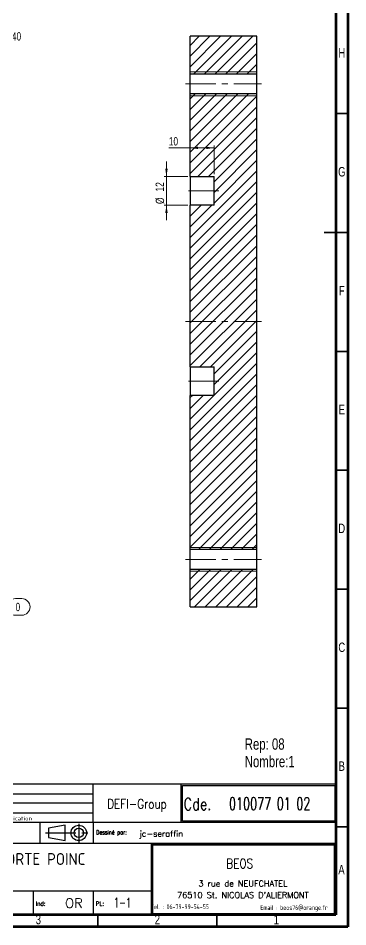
# Model space of a CAD drawing. Header units: millimetres. Extents: x 5 to 415, y 5 to 589.
# Drawn here: x 276.5 to 415, y 5 to 387.2 of the extents above; entities that cross this region are included whole.
import ezdxf

# ---------------------------------------------------------------- set-up
doc = ezdxf.new("R2010")
doc.units = ezdxf.units.MM
doc.linetypes.add('CENTERX2', pattern=[20.32, 12.7, -2.54, 2.54, -2.54])
doc.layers.add('DIMENSIONS', color=176, linetype='Continuous')
doc.styles.add('SLDTEXTSTYLE0', font='TXT', dxfattribs={"width": 0.75})
doc.styles.add('SLDTEXTSTYLE1', font='ISOCP')
doc.styles.add('SLDTEXTSTYLE13', font='ROMAND')
doc.styles.add('SLDTEXTSTYLE2', font='ROMANT', dxfattribs={"width": 0.8})
doc.styles.add('SLDTEXTSTYLE3', font='ISOCP', dxfattribs={"width": 0.8})
doc.styles.add('SLDTEXTSTYLE4', font='ROMANS', dxfattribs={"width": 0.8})
doc.styles.add('SLDTEXTSTYLE5', font='ROMANT')
doc.styles.add('SLDTEXTSTYLE6', font='ROMANS')
doc.styles.add('SLDTEXTSTYLE7', font='ROMANT', dxfattribs={"width": 0.65})
doc.styles.add('SLDTEXTSTYLE8', font='ISOCP', dxfattribs={"width": 1.446157})
doc.dimstyles.new('SLDDIMSTYLE0', dxfattribs={"dimtxt": 3.5, "dimasz": 3.302, "dimexe": 0, "dimexo": 0.0625, "dimgap": 0.875, "dimtad": 0, "dimtih": 1, "dimtoh": 1, "dimdec": 0, "dimrnd": 1e-09, "dimdsep": 46, "dimtxsty": 'SLDTEXTSTYLE0', "dimblk1": 'NONE', "dimblk2": 'NONE', "dimsah": 1, "dimcen": 0.09, "dimadec": 0, "dimazin": 2, "dimtfac": 1, "dimtdec": 0, "dimtofl": 0, "dimtmove": 0, "dimatfit": 3, "dimldrblk": 'NONE', "dimfxl": 1, "dimfrac": 2, "dimtolj": 1, "dimtzin": 12, "dimarcsym": 0})
doc.dimstyles.new('SLDDIMSTYLE1', dxfattribs={"dimtxt": 3.5, "dimasz": 3.302, "dimexe": 0, "dimexo": 0.0625, "dimgap": 0.875, "dimtad": 0, "dimtih": 1, "dimtoh": 1, "dimrnd": 1e-09, "dimzin": 12, "dimdsep": 46, "dimtxsty": 'SLDTEXTSTYLE0', "dimblk1": 'NONE', "dimblk2": 'NONE', "dimsah": 1, "dimcen": 0.09, "dimadec": 0, "dimazin": 3, "dimtfac": 1, "dimtofl": 0, "dimtmove": 0, "dimatfit": 3, "dimldrblk": 'NONE', "dimfxl": 1, "dimfrac": 2, "dimtolj": 1, "dimtzin": 12, "dimarcsym": 0})
doc.dimstyles.new('SLDDIMSTYLE3', dxfattribs={"dimtxt": 3.5, "dimasz": 3.302, "dimexe": 0, "dimexo": 0.0625, "dimgap": 0.875, "dimtad": 1, "dimrnd": 1e-09, "dimzin": 12, "dimdsep": 46, "dimtxsty": 'SLDTEXTSTYLE0', "dimsah": 1, "dimcen": 0.09, "dimadec": 0, "dimazin": 3, "dimtfac": 1, "dimtofl": 0, "dimtmove": 0, "dimatfit": 3, "dimfxl": 1, "dimfrac": 2, "dimtolj": 1, "dimtzin": 12, "dimarcsym": 0})
doc.dimstyles.new('SLDDIMSTYLE4', dxfattribs={"dimtxt": 3.5, "dimasz": 3.302, "dimexe": 0, "dimexo": 0.0625, "dimgap": 0.875, "dimtad": 1, "dimrnd": 1e-09, "dimzin": 12, "dimdsep": 46, "dimtxsty": 'SLDTEXTSTYLE0', "dimsah": 1, "dimcen": 0.09, "dimadec": 0, "dimazin": 3, "dimtfac": 1, "dimtmove": 0, "dimatfit": 0, "dimfxl": 1, "dimfrac": 2, "dimtolj": 1, "dimtzin": 12, "dimarcsym": 0})

# ---------------------------------------------------------------- blocks, each defined once
blk = doc.blocks.new('SW_NOTE_0')
at = {"color": 0, "linetype": 'Continuous', "lineweight": 0, "char_height": 4.763, "attachment_point": 1, "style": 'SLDTEXTSTYLE0'}
for s, insert in [('Rep: 08', (0, 6.14)), ('Nombre:1', (0, -1.21))]:
    blk.add_mtext(s, dxfattribs=dict(at, insert=insert))
blk = doc.blocks.new('_D_20')
at = {"color": 7, "linetype": 'Continuous', "lineweight": 18}
for p, q in [((275.37, 143.02), (277.96, 143.02)), ((251.67, 139.53), (271.88, 139.53)), ((277.96, 136.04), (275.37, 136.04))]:
    blk.add_line(p, q, dxfattribs=at)
for centre, start, end in [((275.37, 139.53), 90, 270), ((277.96, 139.53), 270, 90)]:
    blk.add_arc(centre, 3.49, start, end, dxfattribs=at)
at = {"color": 7, "linetype": 'Continuous', "lineweight": 18, "insert": (275.37, 141.26), "char_height": 3.5, "attachment_point": 1, "style": 'SLDTEXTSTYLE0'}
blk.add_mtext('0', dxfattribs=at)
blk = doc.blocks.new('_None')
blk = doc.blocks.new('_D_41')
at = {"color": 7, "linetype": 'Continuous', "lineweight": 18}
blk.add_line((251.67, 379.53), (271.88, 379.53), dxfattribs=at)
at = {"color": 7, "linetype": 'Continuous', "lineweight": 18, "insert": (271.88, 381.26), "char_height": 3.5, "attachment_point": 1, "style": 'SLDTEXTSTYLE0'}
blk.add_mtext('240', dxfattribs=at)
blk = doc.blocks.new('_D_53')
at = {"color": 7, "linetype": 'Continuous', "lineweight": 18}
for p, q in [((338.79, 320.53), (338.79, 326.88)), ((347.79, 320.53), (337.79, 320.53)), ((338.79, 308.53), (338.79, 320.53)), ((347.79, 308.53), (337.79, 308.53)), ((338.79, 308.53), (338.79, 302.18))]:
    blk.add_line(p, q, dxfattribs=at)
for points in [[(338.79, 320.53), (339.3, 323.83), (338.28, 323.83)], [(338.79, 308.53), (338.28, 305.23), (339.3, 305.23)]]:
    blk.add_solid(points, dxfattribs=at)
at = {"color": 7, "linetype": 'Continuous', "lineweight": 18, "char_height": 3.5, "attachment_point": 1, "rotation": 90, "style": 'SLDTEXTSTYLE0'}
for s, insert in [('12', (334.22, 314.27)), ('%%c', (334.28, 308.99))]:
    blk.add_mtext(s, dxfattribs=dict(at, insert=insert))
blk = doc.blocks.new('_D_54')
at = {"color": 7, "linetype": 'Continuous', "lineweight": 18}
for p, q in [((348.79, 332.61), (339.76, 332.61)), ((348.79, 321.53), (348.79, 333.61)), ((348.79, 332.61), (358.79, 332.61)), ((358.79, 321.53), (358.79, 333.61))]:
    blk.add_line(p, q, dxfattribs=at)
for points in [[(348.79, 332.61), (352.09, 332.1), (352.09, 333.11)], [(358.79, 332.61), (355.49, 333.11), (355.49, 332.1)]]:
    blk.add_solid(points, dxfattribs=at)
at = {"color": 7, "linetype": 'Continuous', "lineweight": 18, "insert": (339.76, 337.12), "char_height": 3.5, "attachment_point": 1, "style": 'SLDTEXTSTYLE0'}
blk.add_mtext('10', dxfattribs=at)

msp = doc.modelspace()

# ---------------------------------------------------------------- hatches: boundary and pattern name
at = {"linetype": 'Continuous', "lineweight": 18}
h = msp.add_hatch(dxfattribs=at)
h.set_pattern_fill('ANSI31', style=0)
h.paths.add_polyline_path([(376.787, 363.778), (376.787, 379.528), (348.787, 379.528), (348.787, 363.778)], flags=0)
h = msp.add_hatch(dxfattribs=at)
h.set_pattern_fill('ANSI31', style=0)
h.paths.add_polyline_path([(348.787, 355.278), (348.787, 320.528), (358.787, 320.528), (358.787, 308.528), (348.787, 308.528), (348.787, 240.528), (358.787, 240.528), (358.787, 228.528), (348.787, 228.528), (348.787, 163.778), (376.787, 163.778), (376.787, 355.278)], flags=0)
h = msp.add_hatch(dxfattribs=at)
h.set_pattern_fill('ANSI31', style=0)
h.paths.add_polyline_path([(348.787, 155.278), (348.787, 139.528), (376.787, 139.528), (376.787, 155.278)], flags=0)

# ---------------------------------------------------------------- linework, layer by layer
at = {"color": 7, "linetype": 'Continuous', "lineweight": 70}
for p, q in [((415, 589), (415, 5)), ((410, 584), (410, 10)), ((410, 10), (10, 10)), ((415, 5), (5, 5))]:
    msp.add_line(p, q, dxfattribs=at)
at = {"color": 7, "linetype": 'Continuous', "lineweight": 25}
for p, q in [((376.787, 379.528), (348.787, 379.528)), ((348.787, 363.778), (348.787, 379.528)), ((376.787, 363.778), (376.787, 379.528)), ((348.787, 363.778), (376.787, 363.778)), ((348.787, 355.278), (348.787, 363.778)), ((376.787, 355.278), (376.787, 363.778)), ((376.787, 355.278), (348.787, 355.278)), ((348.787, 320.528), (348.787, 355.278)), ((376.787, 163.778), (376.787, 355.278)), ((348.787, 320.528), (358.787, 320.528)), ((348.787, 320.528), (348.787, 308.528)), ((358.787, 308.528), (358.787, 320.528)), ((358.787, 308.528), (348.787, 308.528)), ((348.787, 240.528), (348.787, 308.528)), ((348.787, 240.528), (358.787, 240.528)), ((348.787, 240.528), (348.787, 228.528)), ((358.787, 228.528), (358.787, 240.528)), ((358.787, 228.528), (348.787, 228.528)), ((348.787, 163.778), (348.787, 228.528)), ((348.787, 163.778), (376.787, 163.778)), ((348.787, 155.278), (348.787, 163.778)), ((376.787, 155.278), (376.787, 163.778)), ((376.787, 155.278), (348.787, 155.278)), ((348.787, 139.528), (348.787, 155.278)), ((376.787, 139.528), (376.787, 155.278)), ((348.787, 139.528), (376.787, 139.528))]:
    msp.add_line(p, q, dxfattribs=at)
at = {"color": 7, "linetype": 'Continuous', "lineweight": 18}
for p, q in [((376.787, 364.528), (348.787, 364.528)), ((376.787, 354.528), (348.787, 354.528)), ((376.787, 164.528), (348.787, 164.528)), ((376.787, 154.528), (348.787, 154.528))]:
    msp.add_line(p, q, dxfattribs=at)
at = {"color": 7, "linetype": 'CENTERX2', "lineweight": 18}
for p, q in [((346.787, 359.528), (378.787, 359.528)), ((360.787, 314.528), (346.787, 314.528)), ((346.787, 259.528), (378.787, 259.528)), ((360.787, 234.528), (346.787, 234.528)), ((346.787, 159.528), (378.787, 159.528))]:
    msp.add_line(p, q, dxfattribs=at)
at = {"color": 7, "linetype": 'Continuous', "lineweight": 35}
for p, q in [((410, 347), (415, 347)), ((415.001, 297), (404.999, 297)), ((410, 297), (415, 297)), ((410, 247), (415, 247)), ((410, 197), (415, 197)), ((410, 147), (415, 147)), ((410, 97), (415, 97)), ((410, 47), (415, 47)), ((310, 10), (310, 5)), ((360, 10), (360, 5))]:
    msp.add_line(p, q, dxfattribs=at)
at = {"layer": 'DIMENSIONS', "color": 3}
for p, q in [((308, 65), (210, 65)), ((210, 61), (308, 61)), ((308, 57), (210, 57)), ((210, 53), (308, 53))]:
    msp.add_line(p, q, dxfattribs=at)
at = {"layer": 'DIMENSIONS', "color": 1}
for p, q in [((410, 65), (308, 65)), ((308, 49), (308, 65)), ((345, 49), (345, 65)), ((345.5, 49.5), (345.5, 64.5)), ((345.5, 64.5), (409.5, 64.5)), ((409.5, 64.5), (409.5, 49.5)), ((210, 49), (410, 49)), ((285.62, 49), (285.62, 40)), ((308, 49), (308, 40)), ((409.5, 49.5), (345.5, 49.5)), ((332.384, 40), (210, 40)), ((332.384, 20), (210, 20)), ((282.792, 20), (282.792, 10)), ((308, 20), (308, 10))]:
    msp.add_line(p, q, dxfattribs=at)
at = {"layer": 'DIMENSIONS', "color": 6}
for p, q in [((410, 10), (410, 65)), ((410, 40), (332.384, 40)), ((332.384, 40), (332.384, 10)), ((409.8, 39.8), (332.584, 39.8)), ((332.584, 39.8), (332.584, 10.2)), ((409.6, 39.6), (332.784, 39.6)), ((332.784, 39.6), (332.784, 10.4)), ((409.4, 39.4), (332.984, 39.4)), ((332.984, 39.4), (332.984, 10.6)), ((409.4, 10.6), (409.4, 39.4)), ((409.6, 10.4), (409.6, 39.6)), ((409.8, 10.2), (409.8, 39.8)), ((210, 10), (410, 10)), ((332.584, 10.2), (409.8, 10.2)), ((332.784, 10.4), (409.6, 10.4)), ((332.984, 10.6), (409.4, 10.6))]:
    msp.add_line(p, q, dxfattribs=at)
at = {"layer": 'DIMENSIONS'}
for p, q in [((345.5, 49.5), (345.5, 64.5)), ((345.5, 64.5), (409.5, 64.5)), ((409.5, 64.5), (409.5, 49.5)), ((409.5, 49.5), (345.5, 49.5))]:
    msp.add_line(p, q, dxfattribs=at)
at = {"layer": 'DIMENSIONS', "color": 7}
for p, q in [((296.244, 47.75), (289.244, 46.5)), ((289.244, 46.5), (289.244, 42.5)), ((296.244, 41.25), (296.244, 47.75)), ((289.244, 42.5), (296.244, 41.25))]:
    msp.add_line(p, q, dxfattribs=at)
at = {"layer": 'DIMENSIONS', "color": 3, "linetype": 'CENTERX2'}
for p, q in [((301.934, 48.348), (301.934, 40.513)), ((287.946, 44.5), (306.201, 44.5))]:
    msp.add_line(p, q, dxfattribs=at)
at = {"layer": 'DIMENSIONS', "color": 7}
for radius in [3.25, 2]:
    msp.add_circle((301.934, 44.5), radius, dxfattribs=at)

# ---------------------------------------------------------------- block references
at = {"color": 7, "linetype": 'Continuous', "lineweight": 0}
msp.add_blockref('SW_NOTE_0', (371.701, 78.115), dxfattribs=at)

# ---------------------------------------------------------------- texts
at = {"color": 7, "linetype": 'Continuous', "lineweight": 0, "char_height": 3.969, "attachment_point": 2, "style": 'SLDTEXTSTYLE0'}
for s, insert in [('H', (412.49, 374.56)), ('G', (412.487, 324.56)), ('F', (412.458, 274.56)), ('E', (412.508, 224.56)), ('D', (412.453, 174.56)), ('C', (412.459, 124.56)), ('B', (412.471, 74.56)), ('A', (412.34, 31.06)), ('3', (284.96, 10.06)), ('2', (334.96, 10.06)), ('1', (384.96, 10.06))]:
    msp.add_mtext(s, dxfattribs=dict(at, insert=insert))
at = {"layer": 'DIMENSIONS'}
for s, insert, char_height, attachment_point, style in [('DEFI-Group', (326.42, 58.701), 4, 2, 'SLDTEXTSTYLE2'), ('Cde.', (346, 59.126), 5, 1, 'SLDTEXTSTYLE2'), ('010077 01 02', (365.078, 59.44), 5.29167, 1, 'SLDTEXTSTYLE7'), ('Modification', (267.489, 51.348), 1.56705, 1, 'SLDTEXTSTYLE8'), ('Dessiné par:', (309.221, 45.598), 1.72768, 1, 'SLDTEXTSTYLE4'), ('jc-seraffin', (327.355, 45.42), 2.5, 1, 'SLDTEXTSTYLE5'), ('0100770102-OP20A-PORTE POINC', (214.603, 36.024), 5, 1, 'SLDTEXTSTYLE1'), ('BEOS', (369.571, 33.595), 4, 2, 'SLDTEXTSTYLE2'), ('3 rue de NEUFCHATEL', (370.909, 24.448), 2.5, 2, 'SLDTEXTSTYLE13'), ("76510 St. NICOLAS D'ALIERMONT", (370.903, 19.623), 2.5, 2, 'SLDTEXTSTYLE13'), ('Ind:', (283.826, 15.598), 1.7277, 1, 'SLDTEXTSTYLE6'), ('OR', (296.194, 16.951), 4, 1, 'SLDTEXTSTYLE5'), ('PL:', (309.034, 15.598), 1.7277, 1, 'SLDTEXTSTYLE6'), ('1-1', (316.651, 17.173), 4, 1, 'SLDTEXTSTYLE7'), ('Tel. : 06-79-99-54-55', (344.36, 14.429), 2, 2, 'SLDTEXTSTYLE3'), ('Email : beos76@orange.fr', (392.372, 14.097), 2, 2, 'SLDTEXTSTYLE3')]:
    msp.add_mtext(s, dxfattribs=dict(at, insert=insert, char_height=char_height, attachment_point=attachment_point, style=style))

# ---------------------------------------------------------------- dimensions: what is measured, and where the dimension line sits
at = {"color": 7, "linetype": 'Continuous', "lineweight": 18}
for feature_location, offset, origin, dimstyle, picture, middle in [((250.668, 379.528), (21.213, 0), (250.668, 139.528), 'SLDDIMSTYLE1', '_D_41', (275.76, 379.528)), ((250.668371364, 139.528142094), (21.212789973, 0), (250.668371364, 139.528142094), 'SLDDIMSTYLE0', '_D_20', (276.66327924, 139.528142094))]:
    dim = msp.add_ordinate_dim(feature_location=feature_location, offset=offset, dtype=0, origin=origin, dimstyle=dimstyle, dxfattribs=at)
    dim.commit()
    dim.dimension.update_dxf_attribs({"geometry": picture, "text_midpoint": middle})
dim = msp.add_linear_dim(base=(358.787, 332.606), p1=(348.787, 320.528), p2=(358.787, 320.528), dimstyle='SLDDIMSTYLE3', dxfattribs=at)
dim.commit()
dim.dimension.update_dxf_attribs({"geometry": '_D_54', "text_midpoint": (342.348, 332.606), "dimtype": 160})
dim = msp.add_linear_dim(base=(338.787, 320.528), p1=(348.787, 308.528), p2=(348.787, 320.528), angle=90, text='%%c<>', dimstyle='SLDDIMSTYLE4', dxfattribs=at)
dim.commit()
dim.dimension.update_dxf_attribs({"geometry": '_D_53', "text_midpoint": (338.787, 314.215), "dimtype": 160})

doc.saveas('drawing.dxf')
